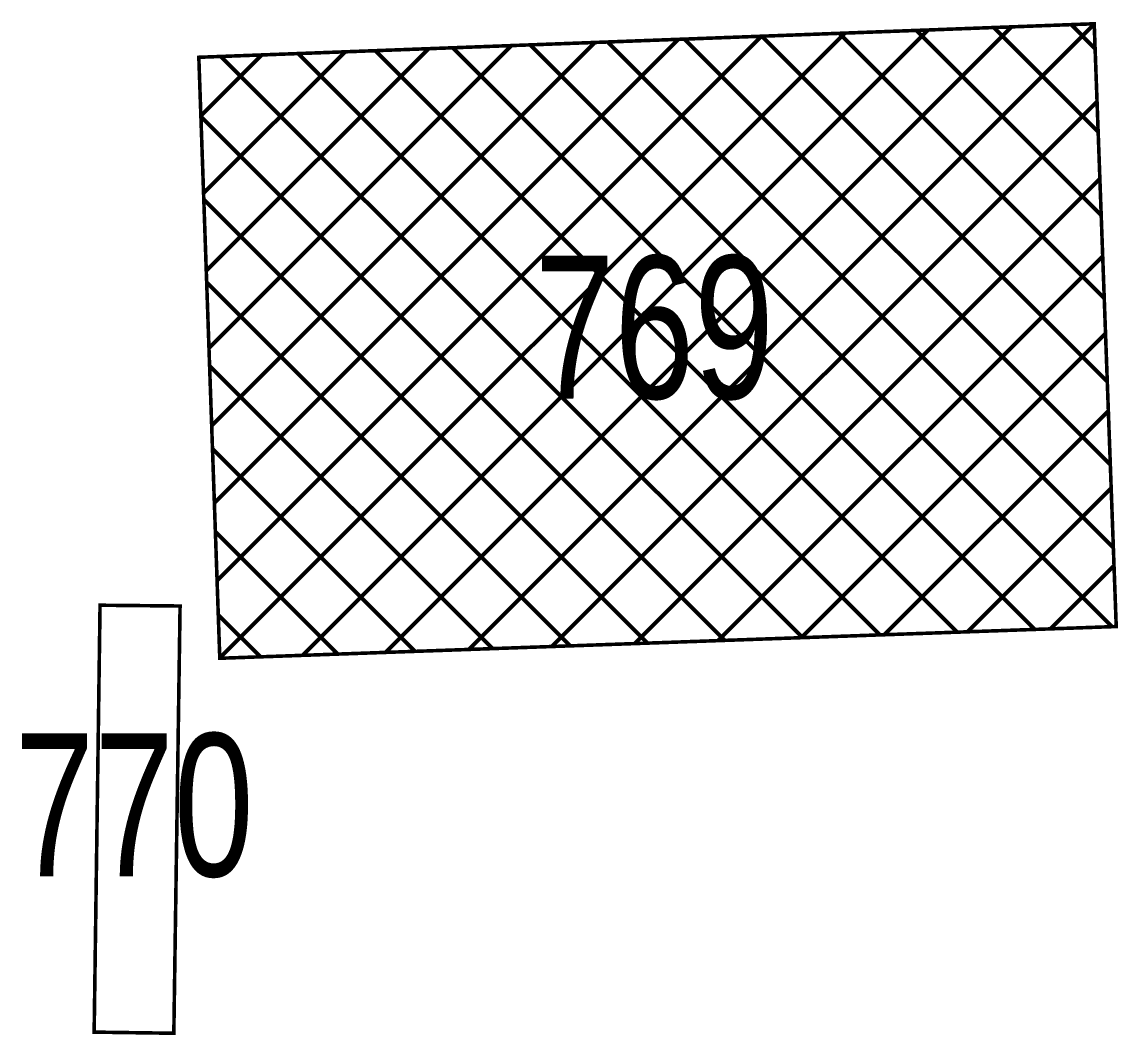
# Model space of a CAD drawing. Header units: millimetres. Extents: x 500132 to 619391, y 3323720 to 3402660.
# Drawn here: x 526569.16 to 526599.85, y 3371590.09 to 3371618.47 of the extents above; entities that cross this region are included whole.
import ezdxf

# ---------------------------------------------------------------- set-up
doc = ezdxf.new("R2010")
doc.units = ezdxf.units.MM
doc.layers.add('房屋拆迁', color=7, linetype='Continuous')
doc.styles.add('mrdsStandard', font='slromans.shx', dxfattribs={"width": 0.75, "height": 4, "bigfont": 'hztxt.shx'})

msp = doc.modelspace()

# ---------------------------------------------------------------- hatches: boundary and pattern name
at = {"layer": '房屋拆迁', "lineweight": 50}
h = msp.add_hatch(dxfattribs=at)
h.set_pattern_fill('ANSI37', color=1, scale=0.5, style=0)
h.paths.add_polyline_path([(526574.11, 3371617.483), (526574.697, 3371600.647), (526599.799, 3371601.536), (526599.182, 3371618.422)])

# ---------------------------------------------------------------- linework, layer by layer
at = {"layer": '房屋拆迁', "color": 1, "linetype": 'Continuous', "lineweight": 50, "const_width": 0.1}
for points in [[(526574.11, 3371617.483), (526574.697, 3371600.647), (526599.799, 3371601.536), (526599.182, 3371618.422), (526574.11, 3371617.483)], [(526571.344, 3371602.133), (526571.179, 3371590.174), (526573.41, 3371590.142), (526573.585, 3371602.111), (526571.344, 3371602.133)]]:
    msp.add_lwpolyline(points, dxfattribs=at)

# ---------------------------------------------------------------- texts
at = {"layer": '房屋拆迁', "color": 4, "lineweight": 50, "style": 'mrdsStandard', "width": 0.75}
for s, p in [('769', (526583.518, 3371607.922)), ('770', (526568.951, 3371594.54))]:
    msp.add_text(s, height=4, dxfattribs=at).set_placement(p)

doc.saveas('drawing.dxf')
